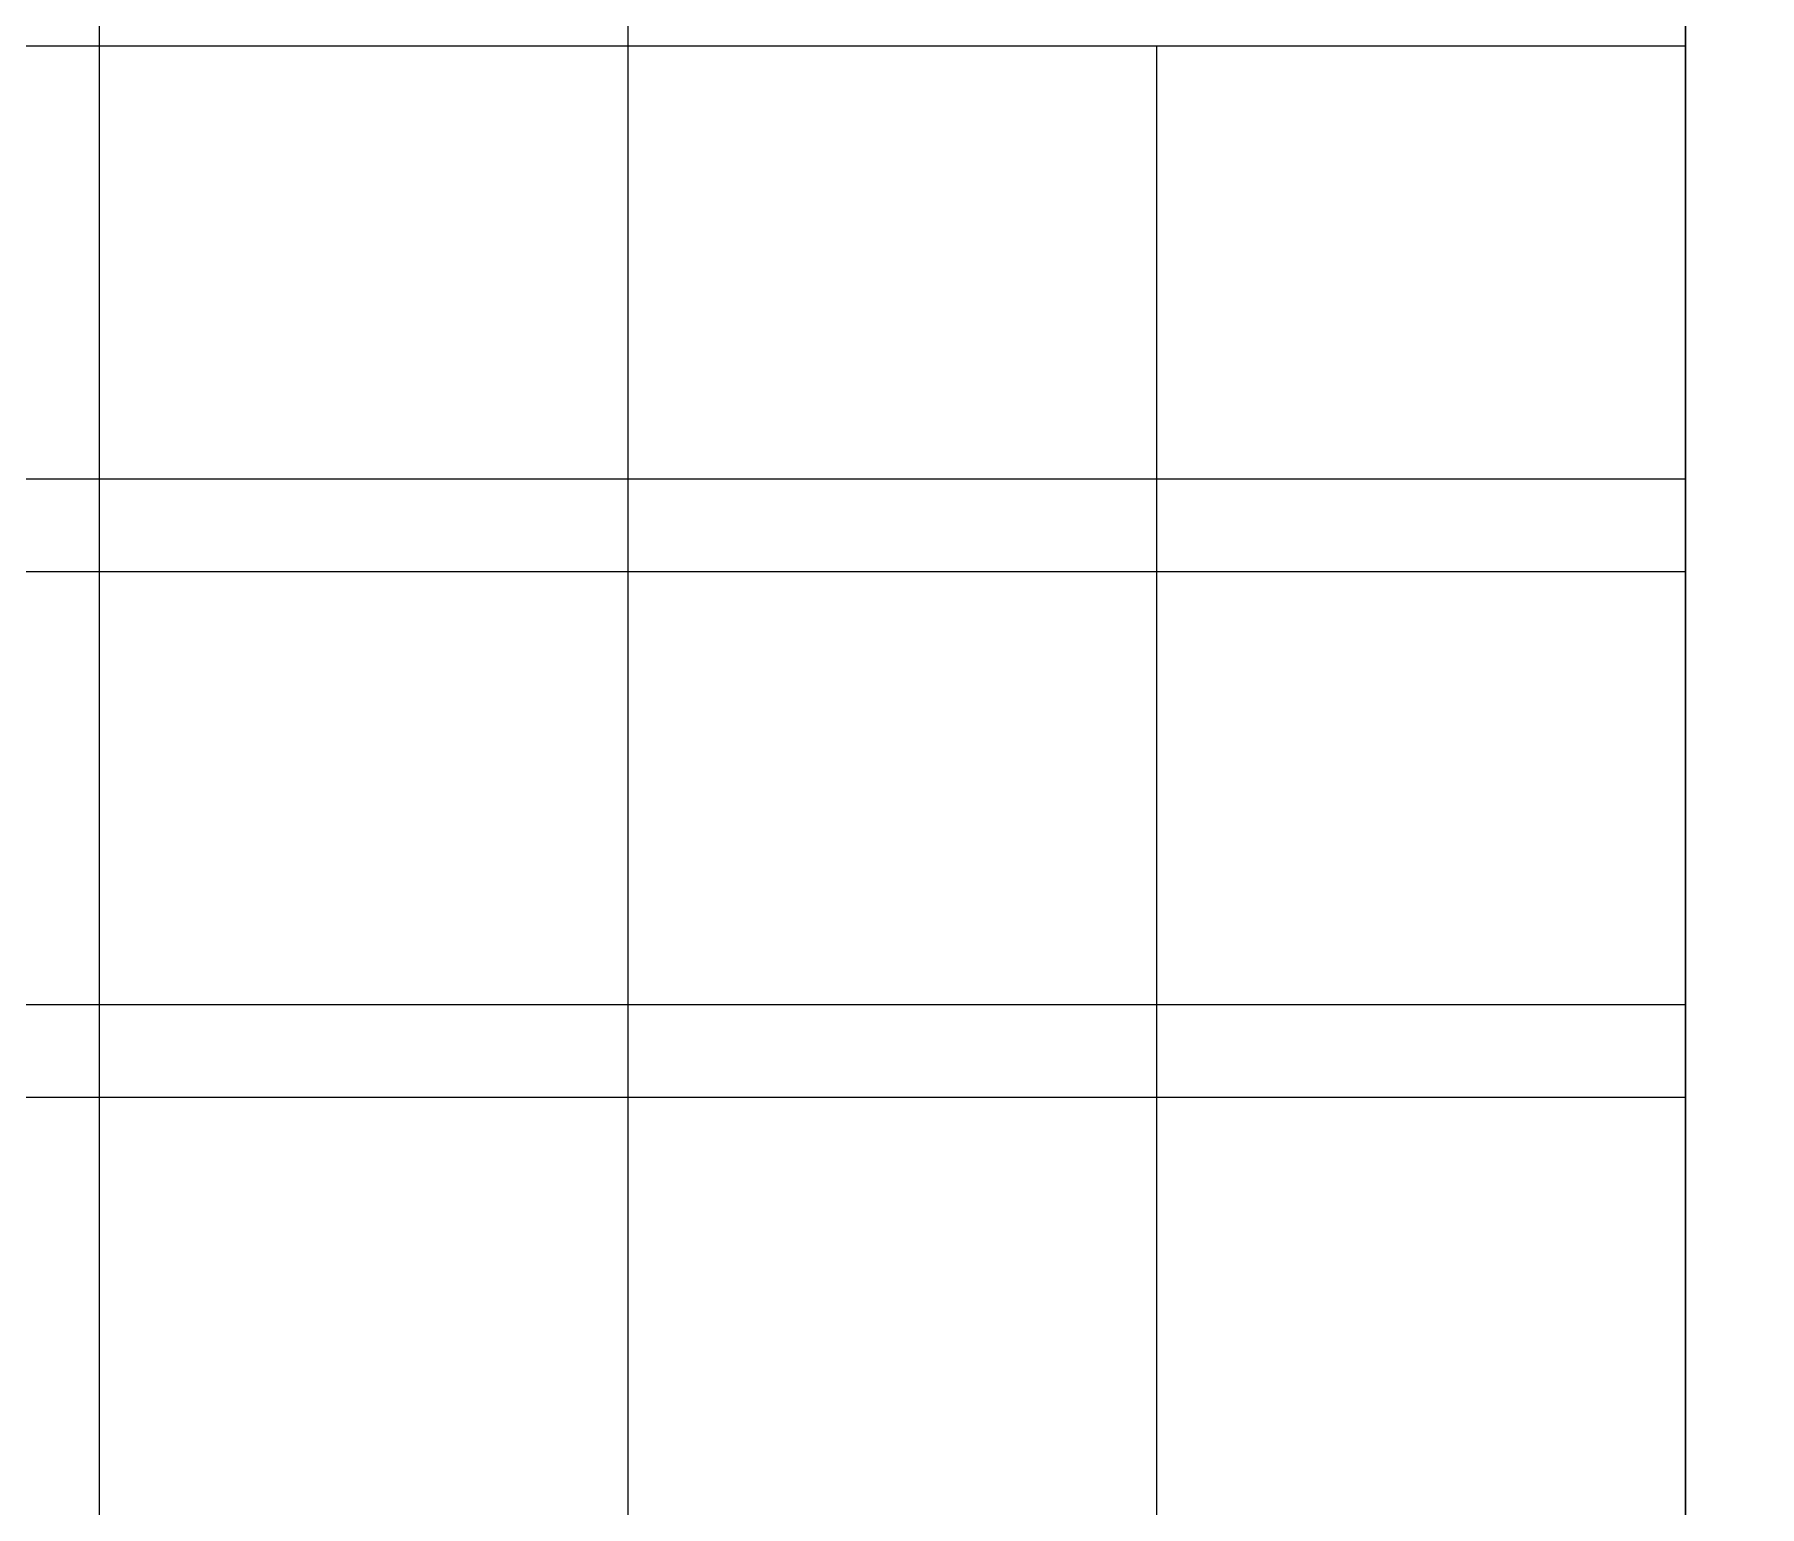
# Model space of a CAD drawing. Header units: millimetres. Extents: x 2198.5 to 2287.8, y 1208.8 to 1298.1.
# Drawn here: x 2238.37 to 2249.33, y 1281.89 to 1291.24 of the extents above; entities that cross this region are included whole.
import ezdxf

# ---------------------------------------------------------------- set-up
doc = ezdxf.new("R2010")
doc.units = ezdxf.units.MM
doc.layers.add('2', color=7, linetype='Continuous')

msp = doc.modelspace()

# ---------------------------------------------------------------- linework, layer by layer
at = {"color": 1}
msp.add_lwpolyline([(2248.863, 1297.481), (2248.863, 1267.781), (2269.863, 1267.781), (2269.863, 1297.481)], close=True, dxfattribs=at)
at = {"layer": '2', "color": 4}
for p, q in [((2238.783, 1267.781), (2238.783, 1297.853)), ((2238.783, 1267.781), (2238.783, 1297.853)), ((2242.143, 1267.781), (2242.143, 1297.853)), ((2242.143, 1267.781), (2242.143, 1297.853)), ((2248.863, 1267.781), (2248.863, 1297.853)), ((2235.423, 1291.171), (2238.783, 1291.171)), ((2238.783, 1291.171), (2242.143, 1291.171)), ((2242.143, 1291.171), (2245.503, 1291.171)), ((2245.503, 1267.781), (2245.503, 1291.171)), ((2245.503, 1291.171), (2248.863, 1291.171)), ((2245.503, 1267.781), (2245.503, 1291.171)), ((2235.423, 1288.419), (2238.783, 1288.419)), ((2238.783, 1288.419), (2242.143, 1288.419)), ((2242.143, 1288.419), (2245.503, 1288.419)), ((2245.503, 1288.419), (2248.863, 1288.419)), ((2235.423, 1287.829), (2238.783, 1287.829)), ((2238.783, 1287.829), (2242.143, 1287.829)), ((2242.143, 1287.829), (2245.503, 1287.829)), ((2245.503, 1287.829), (2248.863, 1287.829)), ((2235.423, 1285.077), (2238.783, 1285.077)), ((2238.783, 1285.077), (2242.143, 1285.077)), ((2242.143, 1285.077), (2245.503, 1285.077)), ((2245.503, 1285.077), (2248.863, 1285.077)), ((2235.423, 1284.488), (2238.783, 1284.488)), ((2238.783, 1284.488), (2242.143, 1284.488)), ((2242.143, 1284.488), (2245.503, 1284.488)), ((2245.503, 1284.488), (2248.863, 1284.488))]:
    msp.add_line(p, q, dxfattribs=at)

doc.saveas('drawing.dxf')
